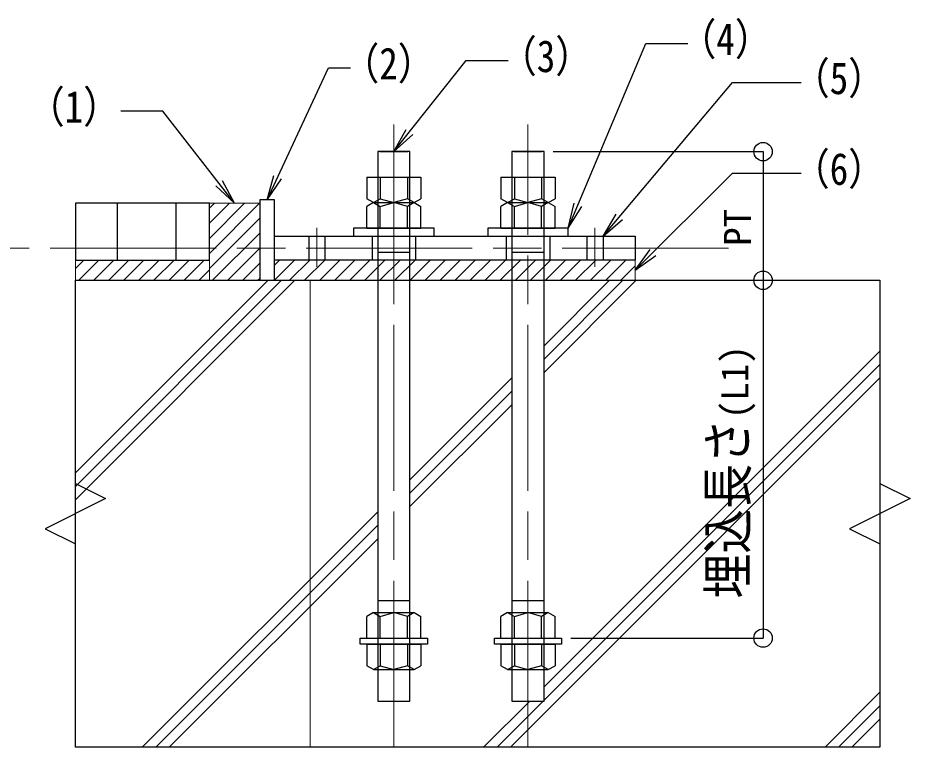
# Model space of a CAD drawing. Units: millimetres, scale not verified. Extents: x -40820 to 40820, y -29828 to 29828.
# Drawn here: x -24878 to -15211, y 10854 to 18760 of the extents above; entities that cross this region are included whole.
import ezdxf
from ezdxf.enums import TextEntityAlignment as Align

# ---------------------------------------------------------------- set-up
doc = ezdxf.new("R2010")
doc.units = ezdxf.units.MM
doc.header["$LTSCALE"] = 150
doc.linetypes.add('CHAIN', pattern=[18.5, 12, -1.5, 3.5, -1.5])
doc.linetypes.add('USER1', pattern=[1250, 625, -625])
for name, color, linetype, lineweight in [('0-0_0', 1, 'CHAIN', 9), ('0-9_07CENTER', 1, 'CHAIN', 9), ('0-A_02-並線', 7, 'Continuous', 25), ('0-B_00-細線', 6, 'Continuous', 9)]:
    doc.layers.add(name, color=color, linetype=linetype, lineweight=lineweight)
doc.styles.add('ＭＳ ゴシック', font='')
doc.styles.get('ＭＳ ゴシック').set_extended_font_data('MS Gothic')

msp = doc.modelspace()

# ---------------------------------------------------------------- linework, layer by layer
at = {"layer": '0-0_0', "color": 7, "linetype": 'Continuous', "lineweight": 13}
msp.add_line((-21712.9, 10853.8), (-21712.9, 15914.9), dxfattribs=at)
at = {"layer": '0-9_07CENTER'}
for p, q in [((-20804.9, 10857.8), (-20804.9, 17602.8)), ((-19352.2, 10857.8), (-19352.2, 17602.8)), ((-21640.2, 16482.5), (-21640.2, 16066.4)), ((-21640.2, 16060.8), (-21640.2, 16466.3)), ((-20804.9, 16482.5), (-20804.9, 16066.4)), ((-18625.9, 16482.5), (-18625.9, 16066.4)), ((-18625.9, 16060.8), (-18625.9, 16466.3)), ((-17179.7, 16263.6), (-25261.1, 16263.6))]:
    msp.add_line(p, q, dxfattribs=at)
at = {"layer": '0-A_02-並線'}
for p, q in [((-20804.9, 17309.5), (-20671.2, 17551.1)), ((-20804.9, 17309.5), (-20600.1, 17494.7)), ((-20957.5, 17309.5), (-20652.4, 17309.5)), ((-19504.8, 17309.5), (-19199.7, 17309.5)), ((-19077.9, 17309.5), (-16803.4, 17309.5)), ((-16804.6, 17309.5), (-16804.6, 15914.9)), ((-22177.7, 16786.5), (-22104.4, 17052.8)), ((-22177.7, 16786.5), (-22022, 17014.6)), ((-21098.5, 17033.5), (-21098.5, 16799.8)), ((-21098.5, 17033.5), (-20511.4, 17033.5)), ((-20951.7, 17033.5), (-20951.7, 16799.8)), ((-20658.2, 17033.5), (-20658.2, 16799.8)), ((-20511.4, 17033.5), (-20511.4, 16799.8)), ((-19645.8, 17033.5), (-19645.8, 16799.8)), ((-19645.8, 17033.5), (-19058.7, 17033.5)), ((-19499, 17033.5), (-19499, 16799.8)), ((-19205.5, 17033.5), (-19205.5, 16799.8)), ((-19058.7, 17033.5), (-19058.7, 16799.8)), ((-22530, 16750.2), (-22733.2, 16937.2)), ((-22530, 16750.2), (-22661.5, 16993)), ((-23165.6, 16750.2), (-23165.6, 16132.8)), ((-21025.1, 16757.5), (-21098.5, 16799.8)), ((-21025.1, 16757.5), (-21098.5, 16715.1)), ((-21025.1, 16757.5), (-20951.7, 16799.8)), ((-21025.1, 16757.4), (-21025.1, 16758.1)), ((-21025.1, 16757.5), (-20584.8, 16757.5)), ((-21025.1, 16757.5), (-20951.7, 16715.1)), ((-21025.1, 16757.5), (-20584.8, 16757.5)), ((-21025.1, 16757.5), (-21025.1, 16756.9)), ((-20951.7, 16799.8), (-20804.9, 16757.4)), ((-20951.7, 16715.1), (-20804.9, 16757.5)), ((-20658.2, 16799.8), (-20804.9, 16757.4)), ((-20658.2, 16715.1), (-20804.9, 16757.5)), ((-20584.8, 16757.5), (-20658.2, 16799.8)), ((-20584.8, 16757.5), (-20658.2, 16715.1)), ((-20584.8, 16757.5), (-20511.4, 16799.8)), ((-20584.8, 16757.5), (-20511.4, 16715.1)), ((-19572.4, 16757.5), (-19645.8, 16799.8)), ((-19572.4, 16757.5), (-19645.8, 16715.1)), ((-19572.4, 16757.5), (-19499, 16799.8)), ((-19572.4, 16757.4), (-19572.4, 16758.1)), ((-19572.4, 16757.5), (-19132.1, 16757.5)), ((-19572.4, 16757.5), (-19499, 16715.1)), ((-19572.4, 16757.5), (-19132.1, 16757.5)), ((-19572.4, 16757.5), (-19572.4, 16756.9)), ((-19499, 16799.8), (-19352.2, 16757.4)), ((-19499, 16715.1), (-19352.2, 16757.5)), ((-19205.5, 16799.8), (-19352.2, 16757.4)), ((-19205.5, 16715.1), (-19352.2, 16757.5)), ((-19132.1, 16757.5), (-19205.5, 16799.8)), ((-19132.1, 16757.5), (-19205.5, 16715.1)), ((-19132.1, 16757.5), (-19058.7, 16799.8)), ((-19132.1, 16757.5), (-19058.7, 16715.1)), ((-18916.4, 16481.5), (-18852.7, 16750.1)), ((-21098.5, 16481.5), (-21098.5, 16715.1)), ((-20951.7, 16481.5), (-20951.7, 16715.1)), ((-20658.2, 16481.5), (-20658.2, 16715.1)), ((-20511.4, 16481.5), (-20511.4, 16715.1)), ((-19645.8, 16481.5), (-19645.8, 16715.1)), ((-19499, 16481.5), (-19499, 16715.1)), ((-19205.5, 16481.5), (-19205.5, 16715.1)), ((-19058.7, 16481.5), (-19058.7, 16715.1)), ((-18916.4, 16481.5), (-18769, 16715)), ((-18538.7, 16394.3), (-18397.9, 16631.8)), ((-18538.7, 16394.3), (-18328.5, 16573.3)), ((-21098.5, 16481.5), (-20511.4, 16481.5)), ((-19645.8, 16481.5), (-19058.7, 16481.5)), ((-18190.1, 16023.9), (-18029.2, 16248.3)), ((-20979.3, 16220), (-20630.6, 16220)), ((-19526.6, 16220), (-19177.9, 16220)), ((-18190.1, 16023.9), (-17965.1, 16184)), ((-19077.9, 15914.9), (-16803.4, 15914.9)), ((-19077.9, 15914.9), (-16803.4, 15914.9)), ((-16804.6, 15914.9), (-16804.6, 12036.2)), ((-20979.3, 12442.9), (-20630.6, 12442.9)), ((-19526.6, 12442.9), (-19177.9, 12442.9)), ((-21024.9, 12312.2), (-21098.3, 12269.8)), ((-21024.9, 12312.2), (-21024.9, 12312.8)), ((-21024.9, 12312.2), (-20584.6, 12312.2)), ((-21024.9, 12312.2), (-20951.5, 12269.8)), ((-20951.5, 12269.8), (-20804.8, 12312.3)), ((-20658, 12269.8), (-20804.8, 12312.3)), ((-20584.6, 12312.2), (-20658, 12269.8)), ((-20584.6, 12312.2), (-20511.2, 12269.8)), ((-19572.2, 12312.2), (-19645.6, 12269.8)), ((-19572.2, 12312.2), (-19572.2, 12312.8)), ((-19572.2, 12312.2), (-19131.9, 12312.2)), ((-19572.2, 12312.2), (-19498.8, 12269.8)), ((-19498.8, 12269.8), (-19352.1, 12312.3)), ((-19205.3, 12269.8), (-19352.1, 12312.3)), ((-19131.9, 12312.2), (-19205.3, 12269.8)), ((-19131.9, 12312.2), (-19058.5, 12269.8)), ((-21098.3, 12036.2), (-21098.3, 12269.8)), ((-20951.5, 12036.2), (-20951.5, 12269.8)), ((-20658, 12036.2), (-20658, 12269.8)), ((-20511.2, 12036.2), (-20511.2, 12269.8)), ((-19645.6, 12036.2), (-19645.6, 12269.8)), ((-19498.8, 12036.2), (-19498.8, 12269.8)), ((-19205.3, 12036.2), (-19205.3, 12269.8)), ((-19058.5, 12036.2), (-19058.5, 12269.8)), ((-21098.3, 12036.2), (-20511.2, 12036.2)), ((-19645.6, 12036.2), (-19058.5, 12036.2)), ((-18888.9, 12036.2), (-16803.4, 12036.2)), ((-21098.3, 11970.8), (-21098.3, 11737.2)), ((-21098.3, 11970.8), (-20511.2, 11970.8)), ((-20951.5, 11970.8), (-20951.5, 11737.2)), ((-20658, 11970.8), (-20658, 11737.2)), ((-20511.2, 11970.8), (-20511.2, 11737.2)), ((-19645.6, 11970.8), (-19645.6, 11737.2)), ((-19645.6, 11970.8), (-19058.5, 11970.8)), ((-19498.8, 11970.8), (-19498.8, 11737.2)), ((-19205.3, 11970.8), (-19205.3, 11737.2)), ((-19058.5, 11970.8), (-19058.5, 11737.2)), ((-21024.9, 11694.8), (-21098.3, 11737.2)), ((-21024.9, 11694.8), (-20951.5, 11737.2)), ((-20951.5, 11737.2), (-20804.8, 11694.8)), ((-20658, 11737.2), (-20804.8, 11694.8)), ((-20584.6, 11694.8), (-20658, 11737.2)), ((-20584.6, 11694.8), (-20511.2, 11737.2)), ((-19572.2, 11694.8), (-19645.6, 11737.2)), ((-19572.2, 11694.8), (-19498.8, 11737.2)), ((-19498.8, 11737.2), (-19352.1, 11694.8)), ((-19205.3, 11737.2), (-19352.1, 11694.8)), ((-19131.9, 11694.8), (-19205.3, 11737.2)), ((-19131.9, 11694.8), (-19058.5, 11737.2)), ((-21024.9, 11694.9), (-21024.9, 11694.2)), ((-21024.9, 11694.8), (-20584.6, 11694.8)), ((-19572.2, 11694.9), (-19572.2, 11694.2)), ((-19572.2, 11694.8), (-19131.9, 11694.8))]:
    msp.add_line(p, q, dxfattribs=at)
at = {"layer": '0-A_02-並線', "linetype": 'USER1'}
for p, q in [((-23801.1, 16750.2), (-23801.1, 16132.8)), ((-21727.4, 16394.3), (-21727.4, 16132.8)), ((-21553.1, 16394.3), (-21553.1, 16132.8)), ((-21041, 16394.3), (-21041, 16132.8)), ((-20568.9, 16394.3), (-20568.9, 16132.8)), ((-19588.3, 16394.3), (-19588.3, 16132.8)), ((-19116.2, 16394.3), (-19116.2, 16132.8)), ((-18713, 16394.3), (-18713, 16132.8)), ((-18538.7, 16394.3), (-18538.7, 16132.8))]:
    msp.add_line(p, q, dxfattribs=at)
at = {"layer": '0-A_02-並線'}
for points in [[(-18916.4, 16481.5), (-18075, 18482.8), (-17621, 18482.8)], [(-20804.9, 17309.5), (-20020.3, 18298.6), (-19566.3, 18298.6)], [(-22177.7, 16786.5), (-21514.2, 18218.6), (-21272.6, 18218.6)], [(-18538.7, 16394.3), (-17134.8, 18059.9), (-16392.7, 18059.9)], [(-22530, 16750.2), (-23307.9, 17749.2), (-23761.9, 17749.2)], [(-18190.1, 16023.9), (-17134.8, 17076.1), (-16392.7, 17076.1)], [(-24255.1, 13712.1), (-23927.4, 13548.2), (-24582.8, 13220.5), (-24255.1, 13056.6)], [(-15538.9, 13712.1), (-15211.2, 13548.2), (-15866.6, 13220.5), (-15538.9, 13056.6)]]:
    msp.add_lwpolyline(points, dxfattribs=at)
for points in [[(-20630.6, 11353.4), (-20630.6, 17309.5), (-20979.3, 17309.5), (-20979.3, 11353.4)], [(-19177.9, 11353.4), (-19177.9, 17309.5), (-19526.6, 17309.5), (-19526.6, 11353.4)], [(-24255.1, 16132.8), (-22802.4, 16132.8), (-22802.4, 16750.2), (-24255.1, 16750.2)], [(-22257.6, 15914.9), (-22097.8, 15914.9), (-22097.8, 16786.5), (-22257.6, 16786.5)], [(-21240.7, 16394.3), (-20369.1, 16394.3), (-20369.1, 16481.5), (-21240.7, 16481.5)], [(-19788, 16394.3), (-18916.4, 16394.3), (-18916.4, 16481.5), (-19788, 16481.5)], [(-18190.1, 16132.8), (-22097.8, 16132.8), (-22097.8, 16394.3), (-18190.1, 16394.3)], [(-24255.1, 15914.9), (-15538.9, 15914.9), (-15538.9, 10853.8), (-24255.1, 10853.8)], [(-21167.9, 12036.2), (-20441.6, 12036.2), (-20441.6, 11970.8), (-21167.9, 11970.8)], [(-19715.2, 12036.2), (-18988.9, 12036.2), (-18988.9, 11970.8), (-19715.2, 11970.8)]]:
    msp.add_lwpolyline(points, close=True, dxfattribs=at)
for centre in [(-16804.6, 17309.5), (-16804.6, 15914.9), (-16804.6, 15914.9), (-16804.6, 12036.2)]:
    msp.add_circle(centre, 100, dxfattribs=at)
at = {"layer": '0-B_00-細線'}
for p, q in [((-22258.7, 16750.2), (-22802.4, 16206.6)), ((-22421.8, 16750.2), (-22802.4, 16369.6)), ((-22584.9, 16750.2), (-22802.4, 16532.7)), ((-22748, 16750.2), (-22802.4, 16695.8)), ((-22257.6, 16588.2), (-22802.4, 16043.5)), ((-22257.6, 16425.2), (-22767.9, 15914.9)), ((-22257.6, 16262.1), (-22604.8, 15914.9)), ((-24164.1, 16132.8), (-24255.1, 16041.8)), ((-24001, 16132.8), (-24219, 15914.9)), ((-23838, 16132.8), (-24055.9, 15914.9)), ((-23674.9, 16132.8), (-23892.8, 15914.9)), ((-23511.8, 16132.8), (-23729.7, 15914.9)), ((-23348.8, 16132.8), (-23566.7, 15914.9)), ((-23185.7, 16132.8), (-23403.6, 15914.9)), ((-23022.6, 16132.8), (-23240.5, 15914.9)), ((-22859.6, 16132.8), (-23077.5, 15914.9)), ((-22257.6, 16099), (-22441.8, 15914.9)), ((-22042.3, 16132.8), (-22097.8, 16077.2)), ((-21879.2, 16132.8), (-22097.1, 15914.9)), ((-21716.1, 16132.8), (-21934, 15914.9)), ((-21553.1, 16132.8), (-21771, 15914.9)), ((-21390, 16132.8), (-21607.9, 15914.9)), ((-21226.9, 16132.8), (-21444.8, 15914.9)), ((-21063.9, 16132.8), (-21281.8, 15914.9)), ((-20900.8, 16132.8), (-21118.7, 15914.9)), ((-20737.7, 16132.8), (-20955.6, 15914.9)), ((-20574.6, 16132.8), (-20792.5, 15914.9)), ((-20411.6, 16132.8), (-20629.5, 15914.9)), ((-20248.5, 16132.8), (-20466.4, 15914.9)), ((-20085.4, 16132.8), (-20303.3, 15914.9)), ((-19922.4, 16132.8), (-20140.3, 15914.9)), ((-19759.3, 16132.8), (-19977.2, 15914.9)), ((-19596.2, 16132.8), (-19814.1, 15914.9)), ((-19433.1, 16132.8), (-19651.1, 15914.9)), ((-19270.1, 16132.8), (-19488, 15914.9)), ((-19107, 16132.8), (-19324.9, 15914.9)), ((-18943.9, 16132.8), (-19161.8, 15914.9)), ((-18780.9, 16132.8), (-18998.8, 15914.9)), ((-18617.8, 16132.8), (-18835.7, 15914.9)), ((-18454.7, 16132.8), (-18672.6, 15914.9)), ((-18291.7, 16132.8), (-18509.6, 15914.9)), ((-18190.1, 16071.3), (-18346.5, 15914.9)), ((-22802.4, 16026.9), (-22914.4, 15914.9)), ((-22166.5, 15914.9), (-24255.1, 13826.3)), ((-22021.2, 15914.9), (-24255.1, 13681)), ((-21876, 15914.9), (-24255.1, 13535.8)), ((-22257.6, 15936), (-22278.7, 15914.9)), ((-18468.5, 15914.9), (-19177.9, 15205.5)), ((-18323.3, 15914.9), (-19177.9, 15060.3)), ((-18178, 15914.9), (-19177.9, 14915)), ((-15538.9, 15146.6), (-19177.9, 11507.6)), ((-15538.9, 15001.3), (-19177.9, 11362.3)), ((-19526.6, 14856.9), (-20630.6, 13752.8)), ((-15538.9, 14856), (-19541.1, 10853.8)), ((-19526.6, 14711.6), (-20630.6, 13607.6)), ((-19526.6, 14566.3), (-20630.6, 13462.3)), ((-20979.3, 13404.2), (-23529.6, 10853.8)), ((-20979.3, 13258.9), (-23384.4, 10853.8)), ((-20979.3, 13113.6), (-23239.1, 10853.8)), ((-15538.9, 11448.6), (-16133.7, 10853.8)), ((-19332.1, 11353.4), (-19831.7, 10853.8)), ((-19186.8, 11353.4), (-19686.4, 10853.8)), ((-15538.9, 11303.3), (-15988.4, 10853.8)), ((-15538.9, 11158.1), (-15843.1, 10853.8))]:
    msp.add_line(p, q, dxfattribs=at)
for points in [[(-22802.4, 16750.2), (-22257.6, 16750.2), (-22257.6, 15914.9), (-22802.4, 15914.9)], [(-24255.1, 15914.9), (-22802.4, 15914.9), (-22802.4, 16132.8), (-24255.1, 16132.8)], [(-18190.1, 16132.8), (-22097.8, 16132.8), (-22097.8, 15914.9), (-18190.1, 15914.9)]]:
    msp.add_lwpolyline(points, close=True, dxfattribs=at)

# ---------------------------------------------------------------- texts
at = {"layer": '0-A_02-並線', "style": 'ＭＳ ゴシック', "width": 0.85}
for s, p in [('（4）', (-17712.1, 18252.4)), ('（3）', (-19657.4, 18068.2)), ('（2）', (-21363.7, 17988.2)), ('（5）', (-16483.7, 17829.5)), ('（1）', (-24771.8, 17518.8)), ('（6）', (-16483.7, 16845.6))]:
    msp.add_text(s, height=346, dxfattribs=at).set_placement(p, align=Align.BOTTOM_LEFT)
at = {"layer": '0-A_02-並線', "style": 'ＭＳ ゴシック'}
for s, p in [('PT', (-16848.4, 16288.4)), ('(L1)', (-16876.9, 14411.1))]:
    msp.add_text(s, height=293.3, rotation=90, dxfattribs=at).set_placement(p, align=Align.BOTTOM_LEFT)
at = {"layer": '0-A_02-並線', "style": 'ＭＳ ゴシック', "width": 0.85}
msp.add_text('埋込長さ', height=419.4, rotation=90, dxfattribs=at).set_placement((-16852.8, 12466.1), align=Align.BOTTOM_LEFT)

doc.saveas('drawing.dxf')
